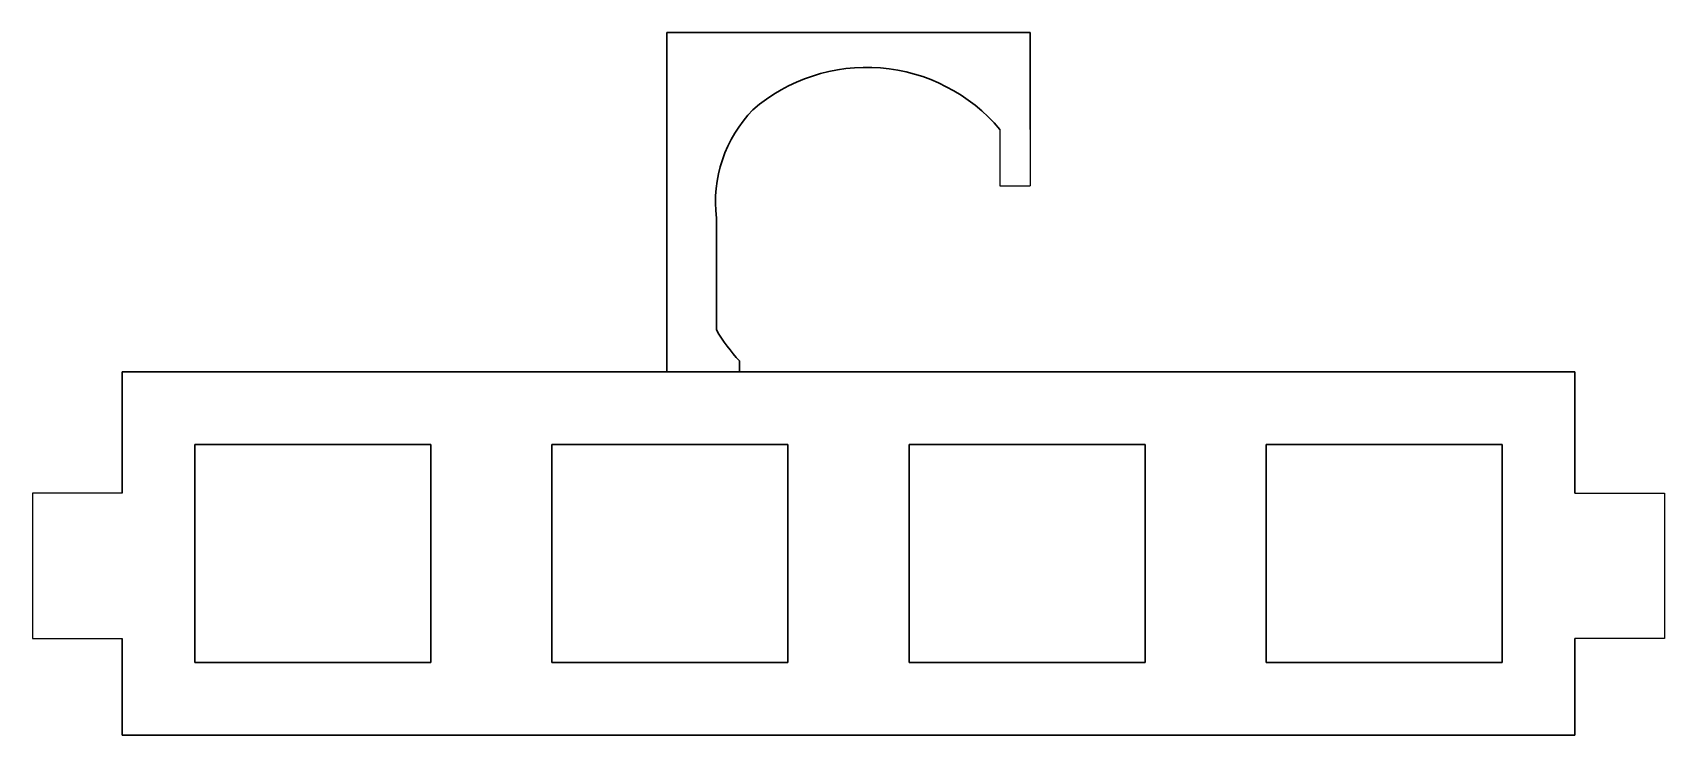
# Model space of a CAD drawing. Header units: millimetres. Extents: x 67.2 to 134.6, y 177.4 to 206.4.
import ezdxf

# ---------------------------------------------------------------- set-up
doc = ezdxf.new("R2010")
doc.units = ezdxf.units.MM

msp = doc.modelspace()

# ---------------------------------------------------------------- linework, layer by layer
at = {"lineweight": 30}
for p, q in [((93.441, 202.351), (93.441, 206.351)), ((93.441, 206.351), (108.441, 206.351)), ((108.441, 206.351), (100.941, 206.351)), ((108.441, 206.351), (108.441, 202.351)), ((93.441, 192.351), (93.441, 202.351)), ((93.441, 192.351), (93.441, 202.351)), ((93.441, 192.351), (93.441, 199.351)), ((95.483, 198.698), (95.483, 194.083)), ((96.441, 192.351), (96.441, 192.801)), ((98.441, 192.351), (70.941, 192.351)), ((70.941, 192.351), (70.941, 187.351)), ((70.941, 192.351), (73.941, 192.351)), ((70.941, 192.351), (100.941, 192.351)), ((100.941, 192.351), (93.441, 192.351)), ((93.441, 192.351), (96.441, 192.351)), ((108.441, 192.351), (98.441, 192.351)), ((100.941, 192.351), (103.441, 192.351)), ((103.441, 192.351), (130.941, 192.351)), ((130.941, 192.351), (130.941, 187.351)), ((73.941, 189.351), (83.691, 189.351)), ((73.941, 189.351), (73.941, 180.351)), ((83.691, 189.351), (83.691, 180.351)), ((88.691, 189.351), (98.441, 189.351)), ((88.691, 180.351), (88.691, 189.351)), ((98.441, 189.351), (98.441, 180.351)), ((103.441, 189.351), (113.191, 189.351)), ((103.441, 189.351), (103.441, 180.351)), ((113.191, 180.351), (113.191, 189.351)), ((118.191, 189.351), (127.941, 189.351)), ((118.191, 189.351), (118.191, 180.351)), ((127.941, 189.351), (127.941, 180.351)), ((70.941, 181.351), (70.941, 177.351)), ((130.941, 177.351), (130.941, 181.351)), ((73.941, 180.351), (83.691, 180.351)), ((88.691, 180.351), (98.441, 180.351)), ((103.441, 180.351), (113.191, 180.351)), ((118.191, 180.351), (127.941, 180.351)), ((70.941, 177.351), (130.941, 177.351))]:
    msp.add_line(p, q, dxfattribs=at)
at = {"lineweight": 25}
for p, q in [((107.194, 202.357), (107.194, 200.036)), ((108.441, 202.351), (108.441, 200.036)), ((107.194, 200.036), (108.441, 200.036)), ((70.941, 187.351), (67.241, 187.351)), ((67.241, 187.351), (67.241, 181.351)), ((130.941, 187.351), (134.641, 187.351)), ((134.641, 187.351), (134.641, 181.351)), ((67.241, 181.351), (70.941, 181.351)), ((134.641, 181.351), (130.941, 181.351))]:
    msp.add_line(p, q, dxfattribs=at)
at = {"lineweight": 30}
for points in [[(70.941, 187.351), (70.941, 192.351)], [(130.941, 192.351), (130.941, 187.351)], [(70.941, 180.351), (70.941, 181.351)], [(130.941, 181.351), (130.941, 180.351)]]:
    msp.add_lwpolyline(points, dxfattribs=at)
for centre, radius, start, end in [((101.69, 197.723), 7.195, 40.09399, 130.80986), ((100.941, 199.351), 5.496, 136.00034, 186.82007), ((101.69, 197.723), 7.195, 210.39626, 223.15931)]:
    msp.add_arc(centre, radius, start, end, dxfattribs=at)

doc.saveas('drawing.dxf')
